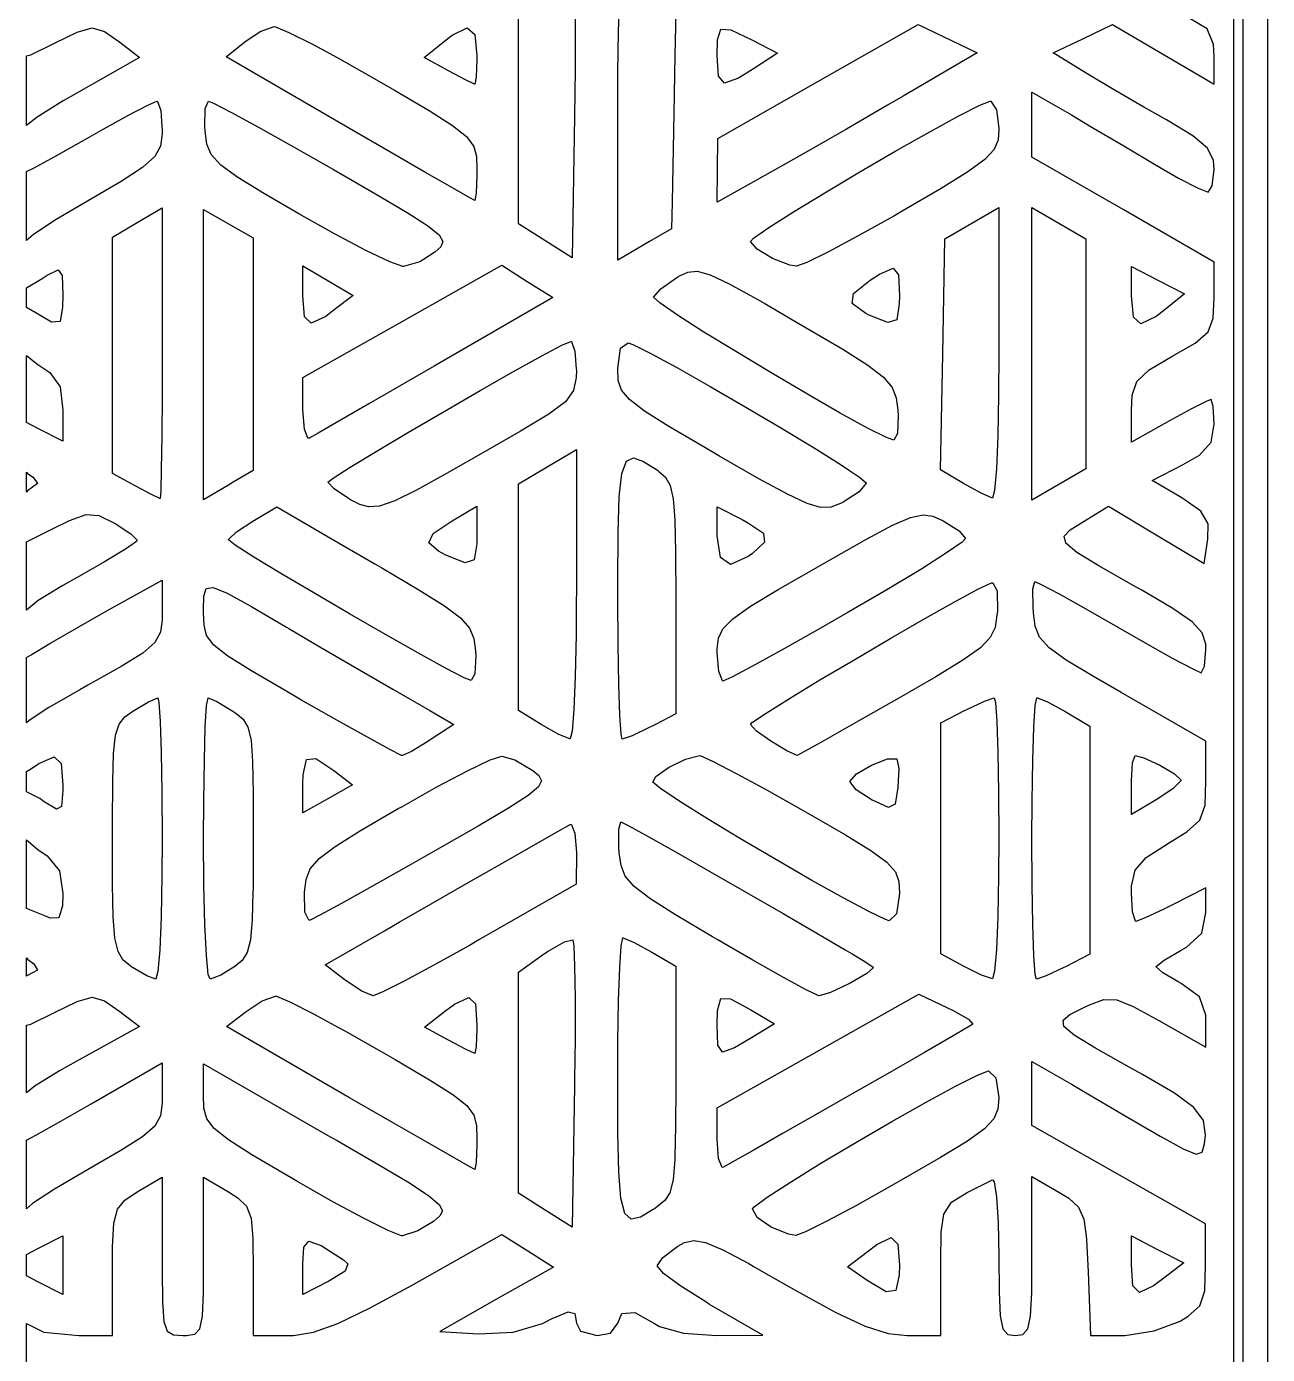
# Model space of a CAD drawing. Header units: millimetres. Extents: x 48 to 497, y 27 to 150.
# Drawn here: x 470 to 482.81, y 110.72 to 124.43 of the extents above; entities that cross this region are included whole.
import ezdxf

# ---------------------------------------------------------------- set-up
doc = ezdxf.new("R2010")
doc.units = ezdxf.units.MM
doc.layers.add('BLACK', color=20, linetype='Continuous')

msp = doc.modelspace()

# ---------------------------------------------------------------- linework, layer by layer
msp.add_line((482.812, 135.48), (482.812, 41.63))
at = {"layer": 'BLACK', "linetype": 'Continuous'}
for p, q in [((482.462, 126.552), (482.462, 90.967)), ((482.462, 126.552), (482.462, 90.967)), ((482.562, 90.967), (482.562, 126.552)), ((482.562, 90.967), (482.562, 126.552)), ((475.079, 123.563), (475.079, 124.73)), ((475.662, 124.734), (475.665, 124.406)), ((476.113, 124.383), (476.125, 124.724)), ((476.707, 124.734), (476.695, 124.132)), ((482.188, 124.408), (482.003, 124.517)), ((470.289, 124.26), (470.522, 124.374)), ((470.522, 124.374), (470.679, 124.417)), ((470.679, 124.417), (470.805, 124.382)), ((470.805, 124.382), (470.963, 124.27)), ((472.253, 124.275), (472.413, 124.381)), ((472.413, 124.381), (472.558, 124.431)), ((472.558, 124.431), (472.57, 124.429)), ((472.57, 124.429), (472.71, 124.371)), ((472.71, 124.371), (472.958, 124.246)), ((474.301, 124.271), (474.394, 124.342)), ((474.394, 124.342), (474.551, 124.419)), ((474.551, 124.419), (474.629, 124.351)), ((474.629, 124.351), (474.65, 124.132)), ((475.665, 124.406), (475.663, 123.987)), ((476.106, 123.953), (476.113, 124.383)), ((477.134, 124.294), (477.167, 124.405)), ((477.167, 124.405), (477.272, 124.399)), ((477.272, 124.399), (477.488, 124.295)), ((478.17, 123.865), (479.204, 124.453)), ((479.204, 124.453), (479.814, 124.162)), ((480.906, 124.306), (481.213, 124.452)), ((481.213, 124.452), (482.262, 123.838)), ((482.256, 124.246), (482.188, 124.408)), ((470.046, 124.141), (470.289, 124.26)), ((470.963, 124.27), (471.16, 124.119)), ((472.061, 124.119), (472.253, 124.275)), ((472.958, 124.246), (473.206, 124.112)), ((474.104, 124.112), (474.301, 124.271)), ((477.131, 124.132), (477.134, 124.294)), ((477.488, 124.295), (477.752, 124.158)), ((480.599, 124.159), (480.906, 124.306)), ((482.262, 124.124), (482.256, 124.246)), ((470.001, 124.128), (470.046, 124.141)), ((470.001, 123.411), (470.001, 124.128)), ((471.167, 124.114), (470.514, 123.742)), ((471.16, 124.119), (471.167, 124.114)), ((473.334, 123.379), (472.061, 124.119)), ((473.206, 124.112), (473.285, 124.068)), ((473.285, 124.068), (473.66, 123.855)), ((474.356, 123.975), (474.104, 124.112)), ((474.65, 124.092), (474.643, 123.909)), ((474.65, 124.132), (474.65, 124.092)), ((476.695, 124.132), (476.684, 123.539)), ((477.144, 123.921), (477.131, 124.132)), ((477.752, 124.158), (477.505, 123.996)), ((479.814, 124.162), (479.05, 123.713)), ((480.939, 123.95), (480.599, 124.159)), ((482.262, 123.838), (482.262, 124.124)), ((474.532, 123.882), (474.356, 123.975)), ((475.663, 123.987), (475.657, 123.506)), ((476.104, 123.525), (476.106, 123.953)), ((477.505, 123.996), (477.351, 123.9)), ((481.204, 123.792), (480.939, 123.95)), ((473.66, 123.855), (473.799, 123.774)), ((474.626, 123.837), (474.532, 123.882)), ((474.629, 123.836), (474.626, 123.837)), ((474.643, 123.909), (474.629, 123.836)), ((477.136, 123.276), (478.17, 123.865)), ((477.207, 123.848), (477.144, 123.921)), ((477.351, 123.9), (477.207, 123.848)), ((481.535, 123.601), (481.204, 123.792)), ((470.378, 123.664), (470.109, 123.498)), ((470.514, 123.742), (470.378, 123.664)), ((471.251, 123.621), (471.345, 123.661)), ((471.345, 123.661), (471.351, 123.659)), ((471.351, 123.659), (471.386, 123.564)), ((471.846, 123.586), (471.879, 123.661)), ((471.879, 123.661), (471.93, 123.641)), ((473.799, 123.774), (474.157, 123.564)), ((479.05, 123.713), (478.888, 123.619)), ((479.842, 123.62), (479.948, 123.661)), ((479.948, 123.661), (479.955, 123.66)), ((479.955, 123.66), (480.014, 123.572)), ((480.38, 123.083), (480.38, 123.754)), ((480.38, 123.754), (480.787, 123.519)), ((471.046, 123.514), (471.251, 123.621)), ((471.386, 123.564), (471.398, 123.401)), ((471.841, 123.401), (471.846, 123.586)), ((471.93, 123.641), (472.111, 123.548)), ((472.111, 123.548), (472.394, 123.393)), ((474.157, 123.564), (474.397, 123.411)), ((475.078, 122.395), (475.079, 123.563)), ((476.104, 122.021), (476.104, 123.525)), ((476.684, 123.539), (476.666, 122.62)), ((478.888, 123.619), (478.465, 123.374)), ((479.625, 123.509), (479.842, 123.62)), ((480.014, 123.572), (480.038, 123.382)), ((480.787, 123.519), (480.976, 123.408)), ((481.77, 123.468), (481.535, 123.601)), ((470.109, 123.498), (470.001, 123.411)), ((470.766, 123.359), (471.046, 123.514)), ((471.398, 123.401), (471.401, 123.368)), ((471.844, 123.351), (471.841, 123.401)), ((472.394, 123.393), (472.756, 123.191)), ((473.751, 123.137), (473.334, 123.379)), ((474.397, 123.411), (474.543, 123.295)), ((475.657, 123.506), (475.634, 122.043)), ((479.326, 123.346), (479.625, 123.509)), ((480.038, 123.382), (480.038, 123.377)), ((480.976, 123.408), (481.328, 123.201)), ((482.043, 123.305), (481.77, 123.468)), ((470.322, 123.106), (470.622, 123.276)), ((470.622, 123.276), (470.766, 123.359)), ((471.4, 123.324), (471.384, 123.198)), ((471.401, 123.368), (471.4, 123.324)), ((471.863, 123.219), (471.844, 123.351)), ((474.543, 123.295), (474.618, 123.195)), ((477.133, 122.948), (477.136, 123.276)), ((478.465, 123.374), (478.048, 123.135)), ((478.976, 123.148), (479.326, 123.346)), ((480.03, 123.261), (479.99, 123.161)), ((480.038, 123.377), (480.03, 123.261)), ((482.193, 123.176), (482.043, 123.305)), ((470.08, 122.974), (470.322, 123.106)), ((471.384, 123.198), (471.326, 123.091)), ((471.908, 123.11), (471.863, 123.219)), ((472.006, 123.002), (471.908, 123.11)), ((472.756, 123.191), (473.169, 122.956)), ((474.114, 122.928), (473.751, 123.137)), ((474.618, 123.195), (474.646, 123.09)), ((478.048, 123.135), (477.708, 122.943)), ((478.605, 122.932), (478.976, 123.148)), ((479.99, 123.161), (479.894, 123.058)), ((481.328, 123.201), (481.663, 123.002)), ((482.254, 123.048), (482.193, 123.176)), ((470.001, 122.935), (470.08, 122.974)), ((471.199, 122.978), (470.976, 122.833)), ((471.326, 123.091), (471.199, 122.978)), ((472.181, 122.874), (472.006, 123.002)), ((474.646, 123.09), (474.65, 122.957)), ((479.894, 123.058), (479.72, 122.931)), ((481.321, 122.542), (480.38, 123.083)), ((481.663, 123.002), (481.895, 122.868)), ((482.262, 122.957), (482.254, 123.048)), ((470.001, 122.224), (470.001, 122.935)), ((470.976, 122.833), (470.631, 122.63)), ((472.458, 122.704), (472.181, 122.874)), ((473.169, 122.956), (473.604, 122.705)), ((474.397, 122.766), (474.114, 122.928)), ((474.65, 122.898), (474.643, 122.711)), ((474.65, 122.957), (474.65, 122.898)), ((477.131, 122.62), (477.133, 122.948)), ((477.708, 122.943), (477.131, 122.62)), ((478.243, 122.716), (478.605, 122.932)), ((479.72, 122.931), (479.444, 122.761)), ((481.895, 122.868), (482.096, 122.762)), ((482.242, 122.786), (482.262, 122.957)), ((472.812, 122.498), (472.458, 122.704)), ((473.604, 122.705), (473.93, 122.513)), ((474.576, 122.664), (474.397, 122.766)), ((474.643, 122.711), (474.629, 122.637)), ((477.919, 122.519), (478.243, 122.716)), ((479.444, 122.761), (479.042, 122.527)), ((482.096, 122.762), (482.198, 122.721)), ((482.198, 122.721), (482.242, 122.786)), ((470.631, 122.63), (470.308, 122.44)), ((471.144, 122.408), (471.401, 122.559)), ((471.401, 122.559), (471.401, 121.058)), ((474.629, 122.637), (474.576, 122.664)), ((476.666, 122.62), (476.66, 122.345)), ((479.76, 122.403), (480.038, 122.565)), ((480.038, 122.565), (480.038, 121.061)), ((480.38, 119.541), (480.38, 122.565)), ((480.38, 122.565), (480.658, 122.403)), ((470.308, 122.44), (470.073, 122.286)), ((471.828, 119.547), (471.828, 122.542)), ((471.828, 122.542), (472.084, 122.396)), ((473.18, 122.291), (472.812, 122.498)), ((473.93, 122.513), (474.113, 122.395)), ((477.664, 122.357), (477.919, 122.519)), ((478.953, 122.475), (478.587, 122.271)), ((479.042, 122.527), (478.953, 122.475)), ((482.262, 122.001), (481.321, 122.542)), ((470.073, 122.286), (470.001, 122.224)), ((470.887, 122.256), (471.144, 122.408)), ((472.084, 122.396), (472.34, 122.25)), ((473.504, 122.12), (473.18, 122.291)), ((474.113, 122.395), (474.142, 122.376)), ((474.142, 122.376), (474.259, 122.281)), ((475.634, 122.043), (475.078, 122.395)), ((476.66, 122.345), (476.432, 122.212)), ((477.507, 122.247), (477.664, 122.357)), ((479.482, 122.241), (479.76, 122.403)), ((480.658, 122.403), (480.936, 122.241)), ((470.887, 119.818), (470.887, 122.256)), ((472.34, 122.25), (472.34, 121.961)), ((474.278, 122.158), (474.215, 122.101)), ((474.259, 122.281), (474.298, 122.214)), ((474.298, 122.214), (474.278, 122.158)), ((476.432, 122.212), (476.104, 122.021)), ((477.473, 122.212), (477.507, 122.247)), ((477.542, 122.132), (477.473, 122.212)), ((478.587, 122.271), (478.279, 122.105)), ((479.459, 121.048), (479.482, 122.241)), ((480.936, 122.241), (480.936, 119.865)), ((473.751, 122.002), (473.504, 122.12)), ((474.089, 122.021), (474.061, 122.003)), ((474.215, 122.101), (474.089, 122.021)), ((477.702, 122.038), (477.542, 122.132)), ((477.88, 121.969), (477.702, 122.038)), ((478.279, 122.105), (478.056, 121.995)), ((470.215, 121.866), (470.327, 121.921)), ((470.327, 121.921), (470.368, 121.862)), ((472.34, 121.961), (472.341, 121.05)), ((472.854, 121.656), (472.854, 121.961)), ((472.854, 121.961), (473.371, 121.655)), ((473.887, 121.953), (473.751, 122.002)), ((473.88, 121.388), (474.906, 121.968)), ((473.893, 121.953), (473.887, 121.953)), ((474.061, 122.003), (473.893, 121.953)), ((474.906, 121.968), (475.17, 121.801)), ((476.735, 121.854), (476.826, 121.897)), ((476.826, 121.897), (476.925, 121.905)), ((476.925, 121.905), (477.059, 121.868)), ((477.951, 121.957), (477.88, 121.969)), ((478.056, 121.995), (477.951, 121.957)), ((478.71, 121.813), (478.806, 121.875)), ((478.806, 121.875), (478.946, 121.936)), ((478.946, 121.936), (479.002, 121.869)), ((481.407, 121.654), (481.407, 121.955)), ((481.407, 121.955), (481.68, 121.814)), ((482.262, 121.634), (482.262, 122.001)), ((470.001, 121.736), (470.163, 121.832)), ((470.001, 121.532), (470.001, 121.736)), ((470.163, 121.832), (470.215, 121.866)), ((470.368, 121.862), (470.374, 121.661)), ((475.17, 121.801), (475.429, 121.637)), ((476.55, 121.724), (476.713, 121.841)), ((476.713, 121.841), (476.735, 121.854)), ((477.059, 121.868), (477.256, 121.775)), ((477.256, 121.775), (477.544, 121.616)), ((478.538, 121.675), (478.71, 121.813)), ((479.002, 121.869), (479.012, 121.652)), ((481.68, 121.814), (481.954, 121.672)), ((470.374, 121.661), (470.373, 121.536)), ((472.871, 121.435), (472.854, 121.656)), ((473.371, 121.655), (473.177, 121.506)), ((475.434, 121.634), (474.208, 120.926)), ((475.429, 121.637), (475.434, 121.634)), ((476.473, 121.637), (476.55, 121.724)), ((476.537, 121.578), (476.473, 121.637)), ((477.544, 121.616), (477.621, 121.571)), ((478.523, 121.571), (478.538, 121.675)), ((479.012, 121.652), (479.011, 121.569)), ((481.428, 121.433), (481.407, 121.654)), ((481.954, 121.672), (481.756, 121.512)), ((482.252, 121.42), (482.262, 121.634)), ((470.06, 121.498), (470.001, 121.532)), ((470.072, 121.49), (470.06, 121.498)), ((470.259, 121.38), (470.072, 121.49)), ((470.373, 121.536), (470.347, 121.388)), ((473.177, 121.506), (473.089, 121.44)), ((476.721, 121.452), (476.537, 121.578)), ((477.621, 121.571), (477.951, 121.38)), ((478.664, 121.47), (478.523, 121.571)), ((478.691, 121.457), (478.664, 121.47)), ((479.011, 121.569), (478.985, 121.404)), ((481.756, 121.512), (481.662, 121.44)), ((470.347, 121.388), (470.259, 121.38)), ((472.854, 120.807), (473.88, 121.388)), ((472.94, 121.368), (472.871, 121.435)), ((473.089, 121.44), (472.94, 121.368)), ((476.994, 121.277), (476.721, 121.452)), ((477.951, 121.38), (478.049, 121.323)), ((478.049, 121.323), (478.427, 121.1)), ((478.892, 121.375), (478.691, 121.457)), ((478.985, 121.404), (478.892, 121.375)), ((481.506, 121.364), (481.428, 121.433)), ((481.662, 121.44), (481.506, 121.364)), ((482.199, 121.281), (482.252, 121.42)), ((477.329, 121.072), (476.994, 121.277)), ((482.064, 121.164), (482.199, 121.281)), ((471.401, 121.058), (471.4, 120.633)), ((472.341, 121.05), (472.341, 120.476)), ((475.321, 121.031), (475.528, 121.141)), ((475.528, 121.141), (475.621, 121.181)), ((475.621, 121.181), (475.628, 121.179)), ((475.628, 121.179), (475.662, 121.082)), ((475.662, 121.082), (475.676, 120.899)), ((476.104, 120.901), (476.132, 121.112)), ((476.132, 121.112), (476.211, 121.166)), ((476.211, 121.166), (476.26, 121.148)), ((476.26, 121.148), (476.446, 121.056)), ((476.446, 121.056), (476.722, 120.907)), ((477.694, 120.852), (477.329, 121.072)), ((478.427, 121.1), (478.685, 120.937)), ((479.436, 119.856), (479.459, 121.048)), ((480.038, 121.061), (480.036, 120.633)), ((481.835, 121.031), (482.064, 121.164)), ((470.001, 120.344), (470.001, 121.035)), ((470.001, 121.035), (470.117, 120.942)), ((470.117, 120.942), (470.241, 120.86)), ((474.208, 120.926), (473.915, 120.756)), ((475.029, 120.869), (475.321, 121.031)), ((478.685, 120.937), (478.847, 120.813)), ((481.592, 120.887), (481.835, 121.031)), ((470.241, 120.86), (470.347, 120.711)), ((472.854, 120.476), (472.854, 120.807)), ((474.683, 120.673), (475.029, 120.869)), ((475.675, 120.809), (475.648, 120.674)), ((475.677, 120.886), (475.675, 120.809)), ((475.676, 120.899), (475.677, 120.886)), ((476.104, 120.899), (476.104, 120.901)), ((476.11, 120.779), (476.104, 120.899)), ((476.143, 120.679), (476.11, 120.779)), ((476.722, 120.907), (477.059, 120.717)), ((478.062, 120.637), (477.694, 120.852)), ((478.847, 120.813), (478.937, 120.707)), ((481.464, 120.769), (481.592, 120.887)), ((470.347, 120.711), (470.374, 120.473)), ((473.915, 120.756), (473.535, 120.536)), ((474.311, 120.458), (474.683, 120.673)), ((475.648, 120.674), (475.564, 120.558)), ((476.226, 120.58), (476.143, 120.679)), ((477.059, 120.717), (477.426, 120.504)), ((478.937, 120.707), (478.979, 120.6)), ((481.415, 120.626), (481.464, 120.769)), ((471.4, 120.633), (471.397, 120.203)), ((473.535, 120.536), (473.225, 120.357)), ((475.564, 120.558), (475.391, 120.43)), ((476.381, 120.461), (476.226, 120.58)), ((477.426, 120.504), (477.794, 120.287)), ((478.401, 120.442), (478.062, 120.637)), ((478.979, 120.6), (478.996, 120.471)), ((480.036, 120.633), (480.027, 120.204)), ((481.408, 120.468), (481.415, 120.626)), ((482.187, 120.565), (482.029, 120.485)), ((482.23, 120.583), (482.187, 120.565)), ((482.252, 120.508), (482.23, 120.583)), ((482.262, 120.329), (482.252, 120.508)), ((470.374, 120.473), (470.374, 120.151)), ((472.341, 120.476), (472.341, 119.85)), ((472.869, 120.276), (472.854, 120.476)), ((473.943, 120.244), (474.311, 120.458)), ((475.391, 120.43), (475.099, 120.255)), ((476.633, 120.303), (476.381, 120.461)), ((478.684, 120.287), (478.401, 120.442)), ((478.999, 120.415), (478.991, 120.232)), ((478.996, 120.471), (478.999, 120.415)), ((481.407, 120.14), (481.408, 120.468)), ((482.029, 120.485), (481.802, 120.361)), ((470.118, 120.283), (470.001, 120.344)), ((470.374, 120.151), (470.118, 120.283)), ((472.905, 120.181), (472.869, 120.276)), ((473.011, 120.234), (472.919, 120.181)), ((473.225, 120.357), (473.011, 120.234)), ((473.61, 120.046), (473.943, 120.244)), ((475.099, 120.255), (474.758, 120.057)), ((477.002, 120.086), (476.633, 120.303)), ((477.794, 120.287), (478.132, 120.082)), ((478.88, 120.188), (478.684, 120.287)), ((478.991, 120.232), (478.953, 120.161)), ((481.802, 120.361), (481.407, 120.14)), ((482.231, 120.142), (482.262, 120.328)), ((482.262, 120.328), (482.262, 120.329)), ((471.397, 120.203), (471.392, 119.863)), ((472.919, 120.181), (472.905, 120.181)), ((478.953, 120.161), (478.88, 120.188)), ((480.027, 120.204), (480.013, 119.865)), ((482.109, 120.007), (482.231, 120.142)), ((473.341, 119.882), (473.61, 120.046)), ((474.758, 120.057), (474.336, 119.816)), ((475.377, 119.887), (475.677, 120.064)), ((475.677, 120.064), (475.677, 118.57)), ((476.193, 119.945), (476.266, 119.981)), ((476.266, 119.981), (476.371, 119.943)), ((477.148, 120.001), (477.002, 120.086)), ((477.562, 119.764), (477.148, 120.001)), ((478.132, 120.082), (478.411, 119.907)), ((481.942, 119.909), (482.109, 120.007)), ((470.001, 119.626), (470.001, 119.83)), ((470.001, 119.83), (470.01, 119.818)), ((470.01, 119.818), (470.011, 119.817)), ((470.011, 119.817), (470.069, 119.781)), ((471.123, 119.691), (470.887, 119.818)), ((471.392, 119.863), (471.386, 119.639)), ((472.341, 119.85), (472.134, 119.727)), ((473.166, 119.77), (473.341, 119.882)), ((474.336, 119.816), (474.025, 119.645)), ((475.078, 119.71), (475.377, 119.887)), ((476.119, 119.577), (476.146, 119.816)), ((476.146, 119.816), (476.193, 119.945)), ((476.371, 119.943), (476.513, 119.851)), ((476.513, 119.851), (476.524, 119.843)), ((476.524, 119.843), (476.596, 119.78)), ((478.411, 119.907), (478.488, 119.856)), ((478.488, 119.856), (478.6, 119.781)), ((479.673, 119.714), (479.436, 119.856)), ((480.013, 119.865), (479.995, 119.642)), ((480.936, 119.865), (480.658, 119.703)), ((481.623, 119.745), (481.942, 119.909)), ((470.115, 119.716), (470.011, 119.638)), ((470.069, 119.781), (470.115, 119.716)), ((471.292, 119.601), (471.123, 119.691)), ((472.085, 119.698), (471.828, 119.547)), ((472.134, 119.727), (472.085, 119.698)), ((473.112, 119.727), (473.166, 119.77)), ((473.177, 119.659), (473.112, 119.727)), ((475.078, 117.372), (475.078, 119.71)), ((476.596, 119.78), (476.646, 119.694)), ((476.646, 119.694), (476.677, 119.556)), ((477.856, 119.603), (477.562, 119.764)), ((478.67, 119.718), (478.597, 119.63)), ((478.6, 119.781), (478.67, 119.72)), ((478.67, 119.72), (478.67, 119.718)), ((479.856, 119.613), (479.673, 119.714)), ((480.658, 119.703), (480.38, 119.541)), ((481.927, 119.566), (481.623, 119.745)), ((470.011, 119.638), (470.001, 119.626)), ((471.378, 119.56), (471.292, 119.601)), ((471.379, 119.56), (471.378, 119.56)), ((471.386, 119.639), (471.379, 119.56)), ((473.335, 119.552), (473.177, 119.659)), ((473.346, 119.546), (473.335, 119.552)), ((473.44, 119.496), (473.346, 119.546)), ((474.025, 119.645), (473.802, 119.537)), ((476.107, 119.209), (476.119, 119.577)), ((476.677, 119.556), (476.683, 119.475)), ((478.059, 119.507), (477.856, 119.603)), ((478.597, 119.63), (478.431, 119.522)), ((479.972, 119.564), (479.856, 119.613)), ((479.974, 119.564), (479.972, 119.564)), ((479.995, 119.642), (479.974, 119.564)), ((482.124, 119.429), (481.927, 119.566)), ((472.335, 119.325), (472.586, 119.473)), ((472.586, 119.473), (473.222, 119.103)), ((473.532, 119.472), (473.44, 119.496)), ((473.646, 119.482), (473.532, 119.472)), ((473.802, 119.537), (473.646, 119.482)), ((474.394, 119.329), (474.65, 119.48)), ((474.65, 119.48), (474.65, 119.176)), ((476.683, 119.475), (476.694, 119.335)), ((477.131, 119.174), (477.131, 119.475)), ((477.131, 119.475), (477.387, 119.342)), ((478.199, 119.466), (478.059, 119.507)), ((478.305, 119.47), (478.199, 119.466)), ((478.403, 119.508), (478.305, 119.47)), ((478.431, 119.522), (478.403, 119.508)), ((480.901, 119.316), (481.169, 119.48)), ((481.169, 119.48), (481.664, 119.185)), ((482.2, 119.297), (482.124, 119.429)), ((470.261, 119.243), (470.443, 119.332)), ((470.443, 119.332), (470.617, 119.394)), ((470.617, 119.394), (470.748, 119.384)), ((470.748, 119.384), (470.902, 119.309)), ((470.902, 119.309), (470.916, 119.3)), ((470.916, 119.3), (471.076, 119.196)), ((472.167, 119.214), (472.335, 119.325)), ((474.199, 119.197), (474.394, 119.329)), ((476.694, 119.335), (476.701, 119.002)), ((477.387, 119.342), (477.455, 119.306)), ((477.455, 119.306), (477.609, 119.2)), ((478.672, 119.14), (478.942, 119.283)), ((478.942, 119.283), (479.127, 119.364)), ((479.127, 119.364), (479.256, 119.392)), ((479.256, 119.392), (479.357, 119.378)), ((479.357, 119.378), (479.458, 119.333)), ((479.458, 119.333), (479.464, 119.33)), ((479.464, 119.33), (479.628, 119.225)), ((480.775, 119.237), (480.901, 119.316)), ((482.196, 119.138), (482.2, 119.297)), ((470.001, 119.111), (470.261, 119.243)), ((471.076, 119.196), (471.139, 119.132)), ((471.139, 119.132), (471.142, 119.129)), ((472.086, 119.132), (472.087, 119.137)), ((472.156, 119.077), (472.086, 119.132)), ((472.087, 119.137), (472.167, 119.214)), ((474.154, 119.103), (474.199, 119.197)), ((474.65, 119.176), (474.649, 119.092)), ((476.104, 118.693), (476.107, 119.209)), ((477.164, 118.949), (477.131, 119.174)), ((477.609, 119.2), (477.618, 119.108)), ((478.29, 118.924), (478.672, 119.14)), ((479.628, 119.225), (479.696, 119.145)), ((479.696, 119.145), (479.66, 119.109)), ((480.713, 119.171), (480.775, 119.237)), ((480.73, 119.099), (480.713, 119.171)), ((481.664, 119.185), (482.159, 118.889)), ((482.159, 118.889), (482.196, 119.138)), ((470.001, 118.405), (470.001, 119.111)), ((471.022, 119.037), (470.806, 118.905)), ((471.134, 119.117), (471.022, 119.037)), ((471.142, 119.129), (471.134, 119.117)), ((472.346, 118.955), (472.156, 119.077)), ((473.222, 119.103), (473.597, 118.885)), ((474.254, 119.015), (474.154, 119.103)), ((474.33, 118.976), (474.254, 119.015)), ((474.649, 119.092), (474.623, 118.925)), ((476.701, 119.002), (476.703, 118.527)), ((477.618, 119.108), (477.494, 118.991)), ((479.499, 118.997), (479.232, 118.827)), ((479.66, 119.109), (479.499, 118.997)), ((480.844, 119.002), (480.73, 119.099)), ((481.071, 118.863), (480.844, 119.002)), ((470.806, 118.905), (470.522, 118.743)), ((472.625, 118.786), (472.346, 118.955)), ((473.597, 118.885), (473.667, 118.844)), ((474.53, 118.895), (474.33, 118.976)), ((474.623, 118.925), (474.53, 118.895)), ((477.268, 118.879), (477.164, 118.949)), ((477.451, 118.96), (477.268, 118.879)), ((477.494, 118.991), (477.451, 118.96)), ((477.762, 118.62), (478.175, 118.858)), ((478.175, 118.858), (478.29, 118.924)), ((481.426, 118.661), (481.071, 118.863)), ((470.522, 118.743), (470.375, 118.66)), ((472.965, 118.584), (472.625, 118.786)), ((473.667, 118.844), (474.052, 118.618)), ((479.232, 118.827), (478.881, 118.616)), ((470.375, 118.66), (470.121, 118.506)), ((470.823, 118.395), (471.401, 118.716)), ((471.401, 118.716), (471.401, 118.387)), ((471.83, 118.551), (471.855, 118.63)), ((471.855, 118.63), (471.928, 118.642)), ((471.928, 118.642), (472.073, 118.582)), ((472.073, 118.582), (472.316, 118.447)), ((473.334, 118.369), (472.965, 118.584)), ((474.052, 118.618), (474.315, 118.452)), ((476.104, 118.53), (476.104, 118.693)), ((477.476, 118.447), (477.762, 118.62)), ((478.881, 118.616), (478.473, 118.378)), ((479.593, 118.498), (479.83, 118.626)), ((479.83, 118.626), (479.962, 118.689)), ((479.962, 118.689), (479.976, 118.69)), ((479.976, 118.69), (480.021, 118.606)), ((480.021, 118.606), (480.023, 118.393)), ((480.391, 118.626), (480.411, 118.701)), ((480.392, 118.439), (480.391, 118.626)), ((480.411, 118.701), (480.475, 118.673)), ((480.475, 118.673), (480.66, 118.574)), ((481.514, 118.612), (481.426, 118.661)), ((481.836, 118.424), (481.514, 118.612)), ((470.121, 118.506), (470.001, 118.405)), ((471.828, 118.41), (471.83, 118.551)), ((472.316, 118.447), (472.683, 118.231)), ((474.315, 118.452), (474.481, 118.327)), ((475.676, 118.53), (475.674, 118.152)), ((475.677, 118.57), (475.676, 118.53)), ((476.107, 118.053), (476.104, 118.53)), ((476.703, 118.527), (476.703, 117.337)), ((477.292, 118.318), (477.476, 118.447)), ((479.281, 118.323), (479.593, 118.498)), ((480.66, 118.574), (480.935, 118.42)), ((470.515, 118.221), (470.823, 118.395)), ((471.4, 118.308), (471.384, 118.178)), ((471.401, 118.387), (471.4, 118.308)), ((471.828, 118.383), (471.828, 118.41)), ((471.833, 118.251), (471.828, 118.383)), ((473.705, 118.156), (473.334, 118.369)), ((474.481, 118.327), (474.574, 118.221)), ((477.189, 118.215), (477.292, 118.318)), ((478.473, 118.378), (478.181, 118.21)), ((478.924, 118.118), (479.281, 118.323)), ((480.019, 118.354), (479.999, 118.229)), ((480.023, 118.393), (480.019, 118.354)), ((480.397, 118.38), (480.392, 118.439)), ((480.415, 118.24), (480.397, 118.38)), ((480.935, 118.42), (481.267, 118.231)), ((482.034, 118.287), (481.836, 118.424)), ((470.242, 118.063), (470.515, 118.221)), ((471.384, 118.178), (471.326, 118.073)), ((471.86, 118.146), (471.833, 118.251)), ((472.683, 118.231), (472.707, 118.218)), ((472.707, 118.218), (473.029, 118.029)), ((474.574, 118.221), (474.617, 118.115)), ((477.143, 118.118), (477.189, 118.215)), ((478.181, 118.21), (477.802, 117.997)), ((479.999, 118.229), (479.95, 118.124)), ((480.46, 118.127), (480.415, 118.24)), ((481.267, 118.231), (481.548, 118.07)), ((482.137, 118.173), (482.034, 118.287)), ((482.174, 118.056), (482.137, 118.173)), ((470.058, 117.953), (470.242, 118.063)), ((471.326, 118.073), (471.2, 117.964)), ((471.934, 118.047), (471.86, 118.146)), ((472.078, 117.933), (471.934, 118.047)), ((474.046, 117.964), (473.705, 118.156)), ((474.617, 118.115), (474.634, 117.986)), ((475.674, 118.152), (475.665, 117.722)), ((476.114, 117.641), (476.107, 118.053)), ((477.131, 118.007), (477.143, 118.118)), ((478.551, 117.899), (478.924, 118.118)), ((479.95, 118.124), (479.848, 118.018)), ((480.558, 118.019), (480.46, 118.127)), ((481.548, 118.07), (481.836, 117.909)), ((482.176, 118), (482.174, 118.056)), ((470.001, 117.919), (470.047, 117.946)), ((470.001, 117.242), (470.001, 117.919)), ((470.047, 117.946), (470.058, 117.953)), ((471.2, 117.964), (470.977, 117.825)), ((472.315, 117.783), (472.078, 117.933)), ((473.029, 118.029), (473.413, 117.805)), ((474.327, 117.808), (474.046, 117.964)), ((474.638, 117.934), (474.63, 117.751)), ((474.634, 117.986), (474.638, 117.934)), ((477.131, 117.967), (477.131, 118.007)), ((477.146, 117.772), (477.131, 117.967)), ((477.802, 117.997), (477.494, 117.827)), ((478.192, 117.686), (478.551, 117.899)), ((479.848, 118.018), (479.668, 117.89)), ((480.734, 117.891), (480.558, 118.019)), ((481.836, 117.909), (482.04, 117.8)), ((482.162, 117.827), (482.176, 118)), ((470.977, 117.825), (470.632, 117.631)), ((472.669, 117.576), (472.315, 117.783)), ((473.413, 117.805), (473.783, 117.591)), ((474.52, 117.708), (474.327, 117.808)), ((477.184, 117.676), (477.146, 117.772)), ((477.494, 117.827), (477.281, 117.715)), ((479.668, 117.89), (479.388, 117.719)), ((481.015, 117.721), (480.734, 117.891)), ((482.04, 117.8), (482.129, 117.76)), ((482.129, 117.76), (482.162, 117.827)), ((470.632, 117.631), (470.549, 117.585)), ((474.591, 117.679), (474.52, 117.708)), ((474.63, 117.751), (474.591, 117.679)), ((475.665, 117.722), (475.651, 117.382)), ((476.125, 117.323), (476.114, 117.641)), ((477.19, 117.674), (477.184, 117.676)), ((477.281, 117.715), (477.19, 117.674)), ((477.876, 117.495), (478.192, 117.686)), ((479.388, 117.719), (478.982, 117.485)), ((481.3, 117.556), (481.015, 117.721)), ((470.549, 117.585), (470.23, 117.402)), ((471.258, 117.461), (471.355, 117.503)), ((471.355, 117.503), (471.367, 117.452)), ((471.859, 117.422), (471.874, 117.503)), ((471.874, 117.503), (471.965, 117.464)), ((472.833, 117.482), (472.669, 117.576)), ((473.783, 117.591), (474.163, 117.372)), ((477.635, 117.344), (477.876, 117.495)), ((478.982, 117.485), (478.871, 117.422)), ((479.89, 117.468), (479.991, 117.503)), ((479.991, 117.503), (480.004, 117.452)), ((480.415, 117.422), (480.431, 117.503)), ((480.431, 117.503), (480.436, 117.503)), ((480.436, 117.503), (480.548, 117.456)), ((482.176, 117.053), (481.3, 117.556)), ((470.23, 117.402), (470.029, 117.269)), ((471.014, 117.304), (471.098, 117.365)), ((471.098, 117.365), (471.258, 117.461)), ((471.367, 117.452), (471.38, 117.256)), ((471.846, 117.198), (471.859, 117.422)), ((471.965, 117.464), (472.13, 117.365)), ((472.13, 117.365), (472.161, 117.345)), ((473.204, 117.271), (472.833, 117.482)), ((474.163, 117.372), (474.413, 117.228)), ((475.313, 117.226), (475.078, 117.372)), ((475.651, 117.382), (475.633, 117.158)), ((478.871, 117.422), (478.515, 117.219)), ((479.44, 117.242), (479.692, 117.373)), ((479.692, 117.373), (479.708, 117.381)), ((479.708, 117.381), (479.89, 117.468)), ((480.004, 117.452), (480.017, 117.256)), ((480.4, 117.198), (480.415, 117.422)), ((480.548, 117.456), (480.731, 117.357)), ((480.731, 117.357), (480.979, 117.21)), ((470.029, 117.269), (470.001, 117.242)), ((470.919, 117.115), (470.956, 117.231)), ((470.956, 117.231), (471.014, 117.304)), ((471.38, 117.256), (471.391, 116.938)), ((472.161, 117.345), (472.236, 117.283)), ((472.236, 117.283), (472.286, 117.199)), ((473.52, 117.094), (473.204, 117.271)), ((474.413, 117.228), (474.168, 117.067)), ((475.495, 117.124), (475.313, 117.226)), ((476.139, 117.127), (476.125, 117.323)), ((476.493, 117.228), (476.451, 117.206)), ((476.703, 117.337), (476.493, 117.228)), ((477.475, 117.228), (477.496, 117.249)), ((477.538, 117.159), (477.475, 117.228)), ((477.496, 117.249), (477.635, 117.344)), ((478.515, 117.219), (478.226, 117.056)), ((479.44, 114.858), (479.44, 117.242)), ((480.017, 117.256), (480.028, 116.938)), ((480.979, 117.21), (480.979, 114.856)), ((470.899, 116.926), (470.919, 117.115)), ((471.836, 116.859), (471.846, 117.198)), ((472.286, 117.199), (472.318, 117.063)), ((473.752, 116.968), (473.52, 117.094)), ((475.61, 117.078), (475.495, 117.124)), ((475.613, 117.078), (475.61, 117.078)), ((475.633, 117.158), (475.613, 117.078)), ((476.151, 117.076), (476.139, 117.127)), ((476.252, 117.111), (476.151, 117.076)), ((476.434, 117.198), (476.252, 117.111)), ((476.451, 117.206), (476.434, 117.198)), ((477.685, 117.053), (477.538, 117.159)), ((480.389, 116.859), (480.4, 117.198)), ((471.391, 116.938), (471.398, 116.527)), ((472.318, 117.063), (472.334, 116.845)), ((473.871, 116.908), (473.752, 116.968)), ((473.974, 116.948), (473.881, 116.905)), ((474.145, 117.052), (473.974, 116.948)), ((474.168, 117.067), (474.145, 117.052)), ((477.851, 116.954), (477.685, 117.053)), ((477.956, 116.908), (477.851, 116.954)), ((478.031, 116.947), (477.956, 116.908)), ((478.226, 117.056), (478.031, 116.947)), ((480.028, 116.938), (480.036, 116.527)), ((482.176, 116.641), (482.176, 117.053)), ((470.051, 116.771), (470.128, 116.823)), ((470.128, 116.823), (470.284, 116.892)), ((470.284, 116.892), (470.357, 116.823)), ((470.357, 116.823), (470.374, 116.6)), ((470.89, 116.636), (470.899, 116.926)), ((471.83, 116.431), (471.836, 116.859)), ((472.334, 116.845), (472.34, 116.515)), ((472.856, 116.707), (472.89, 116.866)), ((472.89, 116.866), (472.986, 116.877)), ((472.986, 116.877), (473.174, 116.753)), ((473.881, 116.905), (473.871, 116.908)), ((474.553, 116.748), (474.787, 116.86)), ((474.787, 116.86), (474.907, 116.901)), ((474.907, 116.901), (475.041, 116.863)), ((475.041, 116.863), (475.226, 116.753)), ((476.628, 116.784), (476.802, 116.868)), ((476.802, 116.868), (476.952, 116.905)), ((476.952, 116.905), (476.962, 116.902)), ((476.962, 116.902), (477.088, 116.845)), ((477.088, 116.845), (477.326, 116.722)), ((478.569, 116.718), (478.724, 116.807)), ((478.724, 116.807), (478.888, 116.871)), ((478.888, 116.871), (478.986, 116.873)), ((478.986, 116.873), (479.005, 116.771)), ((480.382, 116.431), (480.389, 116.859)), ((481.407, 116.644), (481.42, 116.829)), ((481.42, 116.829), (481.445, 116.905)), ((481.445, 116.905), (481.536, 116.881)), ((481.536, 116.881), (481.7, 116.806)), ((481.7, 116.806), (481.853, 116.717)), ((470.001, 116.741), (470.051, 116.771)), ((470.001, 116.531), (470.001, 116.741)), ((472.854, 116.609), (472.856, 116.707)), ((473.174, 116.753), (473.365, 116.605)), ((474.238, 116.582), (474.553, 116.748)), ((475.226, 116.753), (475.288, 116.7)), ((475.288, 116.7), (475.317, 116.646)), ((476.466, 116.632), (476.496, 116.69)), ((476.496, 116.69), (476.628, 116.784)), ((477.326, 116.722), (477.481, 116.637)), ((478.499, 116.638), (478.569, 116.718)), ((479.005, 116.771), (478.997, 116.578)), ((481.853, 116.717), (481.92, 116.653)), ((470.136, 116.463), (470.001, 116.531)), ((470.374, 116.546), (470.363, 116.381)), ((470.374, 116.6), (470.374, 116.546)), ((470.887, 116.214), (470.89, 116.636)), ((471.398, 116.527), (471.401, 116.049)), ((472.854, 116.314), (472.854, 116.609)), ((473.365, 116.605), (473.11, 116.46)), ((473.874, 116.378), (474.238, 116.582)), ((475.287, 116.582), (475.179, 116.492)), ((475.31, 116.632), (475.287, 116.582)), ((475.317, 116.646), (475.31, 116.632)), ((476.545, 116.565), (476.466, 116.632)), ((476.744, 116.432), (476.545, 116.565)), ((477.481, 116.637), (477.645, 116.548)), ((477.645, 116.548), (478.017, 116.339)), ((478.499, 116.637), (478.499, 116.638)), ((478.567, 116.553), (478.499, 116.637)), ((478.73, 116.446), (478.567, 116.553)), ((478.997, 116.577), (478.968, 116.403)), ((478.997, 116.578), (478.997, 116.577)), ((480.036, 116.527), (480.038, 116.049)), ((481.407, 116.6), (481.407, 116.644)), ((481.407, 116.296), (481.407, 116.6)), ((481.835, 116.563), (481.663, 116.448)), ((481.918, 116.646), (481.835, 116.563)), ((481.92, 116.653), (481.918, 116.646)), ((482.167, 116.393), (482.176, 116.641)), ((470.184, 116.429), (470.136, 116.463)), ((470.31, 116.352), (470.184, 116.429)), ((471.828, 116.049), (471.83, 116.431)), ((472.34, 116.515), (472.341, 116.314)), ((473.11, 116.46), (472.854, 116.314)), ((475.179, 116.492), (474.977, 116.361)), ((477.03, 116.253), (476.744, 116.432)), ((478.734, 116.444), (478.73, 116.446)), ((478.898, 116.369), (478.734, 116.444)), ((478.968, 116.403), (478.898, 116.369)), ((480.38, 116.049), (480.382, 116.431)), ((481.663, 116.448), (481.407, 116.296)), ((482.115, 116.24), (482.167, 116.393)), ((470.363, 116.381), (470.31, 116.352)), ((472.341, 116.314), (472.341, 116.044)), ((473.449, 116.131), (473.838, 116.358)), ((473.838, 116.358), (473.874, 116.378)), ((474.977, 116.361), (474.662, 116.176)), ((477.373, 116.046), (477.03, 116.253)), ((478.017, 116.339), (478.068, 116.31)), ((478.068, 116.31), (478.455, 116.087)), ((470.887, 116.044), (470.887, 116.214)), ((473.185, 115.967), (473.449, 116.131)), ((474.662, 116.176), (474.216, 115.921)), ((475.23, 115.977), (475.477, 116.118)), ((475.477, 116.118), (475.613, 116.195)), ((475.613, 116.195), (475.626, 116.195)), ((475.626, 116.195), (475.645, 116.145)), ((475.645, 116.145), (475.662, 116.103)), ((476.116, 116.145), (476.137, 116.22)), ((476.116, 115.959), (476.116, 116.145)), ((476.137, 116.22), (476.137, 116.22)), ((476.137, 116.22), (476.219, 116.18)), ((476.219, 116.18), (476.419, 116.07)), ((481.791, 116.002), (481.98, 116.118)), ((481.98, 116.118), (482.115, 116.24)), ((470.001, 115.327), (470.001, 116.034)), ((470.001, 116.034), (470.118, 115.935)), ((470.889, 115.572), (470.887, 116.044)), ((471.401, 116.049), (471.398, 115.668)), ((471.832, 115.572), (471.828, 116.049)), ((472.341, 115.989), (472.339, 115.532)), ((472.341, 116.044), (472.341, 115.989)), ((474.907, 115.793), (475.23, 115.977)), ((475.662, 116.103), (475.677, 115.905)), ((476.419, 116.07), (476.708, 115.907)), ((477.743, 115.828), (477.373, 116.046)), ((478.455, 116.087), (478.718, 115.926)), ((480.038, 116.049), (480.036, 115.667)), ((480.383, 115.572), (480.38, 116.049)), ((481.56, 115.852), (481.791, 116.002)), ((470.118, 115.935), (470.214, 115.872)), ((470.214, 115.872), (470.342, 115.716)), ((472.928, 115.736), (473.02, 115.842)), ((473.02, 115.842), (473.185, 115.967)), ((474.216, 115.921), (473.949, 115.77)), ((475.677, 115.905), (475.676, 115.579)), ((476.12, 115.903), (476.116, 115.959)), ((476.138, 115.77), (476.12, 115.903)), ((476.708, 115.907), (477.056, 115.709)), ((478.718, 115.926), (478.882, 115.805)), ((481.445, 115.721), (481.56, 115.852)), ((470.342, 115.716), (470.374, 115.48)), ((472.887, 115.625), (472.928, 115.736)), ((473.949, 115.77), (473.566, 115.554)), ((474.544, 115.585), (474.907, 115.793)), ((476.18, 115.661), (476.138, 115.77)), ((477.056, 115.709), (477.434, 115.493)), ((478.108, 115.617), (477.743, 115.828)), ((478.882, 115.805), (478.97, 115.705)), ((478.97, 115.705), (479.005, 115.604)), ((481.408, 115.557), (481.445, 115.721)), ((470.896, 115.24), (470.889, 115.572)), ((471.398, 115.668), (471.389, 115.24)), ((471.842, 115.161), (471.832, 115.572)), ((472.87, 115.495), (472.887, 115.625)), ((474.179, 115.375), (474.544, 115.585)), ((475.676, 115.579), (474.669, 115.002)), ((476.272, 115.555), (476.18, 115.661)), ((478.438, 115.432), (478.108, 115.617)), ((479.005, 115.604), (479.012, 115.484)), ((480.036, 115.667), (480.027, 115.241)), ((480.39, 115.161), (480.383, 115.572)), ((470.374, 115.48), (470.37, 115.355)), ((472.338, 115.495), (472.331, 115.214)), ((472.339, 115.532), (472.338, 115.495)), ((472.872, 115.289), (472.87, 115.495)), ((473.566, 115.554), (473.251, 115.378)), ((476.437, 115.429), (476.272, 115.555)), ((476.7, 115.262), (476.437, 115.429)), ((477.434, 115.493), (477.812, 115.274)), ((478.702, 115.291), (478.438, 115.432)), ((479.012, 115.48), (478.983, 115.273)), ((479.012, 115.484), (479.012, 115.48)), ((481.407, 115.485), (481.408, 115.557)), ((481.419, 115.291), (481.407, 115.485)), ((482.176, 115.54), (481.838, 115.367)), ((482.176, 115.284), (482.176, 115.54)), ((470.191, 115.25), (470.001, 115.327)), ((470.37, 115.355), (470.334, 115.23)), ((473.251, 115.378), (473.029, 115.257)), ((473.847, 115.184), (474.179, 115.375)), ((478.869, 115.212), (478.702, 115.291)), ((481.448, 115.196), (481.419, 115.291)), ((481.742, 115.319), (481.55, 115.23)), ((481.838, 115.367), (481.742, 115.319)), ((470.246, 115.228), (470.191, 115.25)), ((470.334, 115.23), (470.246, 115.228)), ((470.913, 115.021), (470.896, 115.24)), ((471.389, 115.24), (471.375, 114.901)), ((471.858, 114.843), (471.842, 115.161)), ((472.331, 115.214), (472.313, 115.004)), ((472.915, 115.205), (472.872, 115.289)), ((472.929, 115.207), (472.915, 115.205)), ((473.029, 115.257), (472.929, 115.207)), ((473.697, 115.097), (473.847, 115.184)), ((477.084, 115.034), (476.7, 115.262)), ((477.812, 115.274), (478.161, 115.071)), ((478.905, 115.201), (478.869, 115.212)), ((478.983, 115.273), (478.905, 115.201)), ((480.027, 115.241), (480.013, 114.902)), ((480.401, 114.843), (480.39, 115.161)), ((481.453, 115.194), (481.448, 115.196)), ((481.55, 115.23), (481.453, 115.194)), ((482.134, 115.072), (482.176, 115.284)), ((470.945, 114.883), (470.913, 115.021)), ((473.085, 114.744), (473.697, 115.097)), ((476.138, 114.942), (476.155, 115.023)), ((476.155, 115.023), (476.16, 115.023)), ((476.16, 115.023), (476.272, 114.976)), ((477.131, 115.006), (477.084, 115.034)), ((478.161, 115.071), (478.453, 114.9)), ((481.976, 114.926), (482.134, 115.072)), ((470.995, 114.798), (470.945, 114.883)), ((471.375, 114.901), (471.356, 114.676)), ((472.313, 115.004), (472.279, 114.873)), ((474.572, 114.946), (474.207, 114.742)), ((474.669, 115.002), (474.572, 114.946)), ((475.339, 114.856), (475.386, 114.888)), ((475.386, 114.888), (475.553, 114.983)), ((475.553, 114.983), (475.641, 115.002)), ((475.641, 115.002), (475.651, 114.94)), ((475.651, 114.94), (475.659, 114.73)), ((476.124, 114.718), (476.138, 114.942)), ((476.272, 114.976), (476.455, 114.876)), ((477.499, 114.792), (477.131, 115.006)), ((478.453, 114.9), (478.524, 114.858)), ((480.013, 114.902), (479.995, 114.679)), ((481.747, 114.795), (481.92, 114.895)), ((481.92, 114.895), (481.976, 114.926)), ((470.001, 114.627), (470.001, 114.816)), ((470.001, 114.816), (470.011, 114.803)), ((470.011, 114.803), (470.076, 114.754)), ((470.076, 114.754), (470.114, 114.689)), ((471.069, 114.735), (470.995, 114.798)), ((471.877, 114.647), (471.858, 114.843)), ((472.17, 114.744), (472.151, 114.729)), ((472.227, 114.791), (472.17, 114.744)), ((472.279, 114.873), (472.227, 114.791)), ((473.291, 114.586), (473.085, 114.744)), ((474.207, 114.742), (473.899, 114.577)), ((475.078, 114.669), (475.339, 114.856)), ((476.455, 114.876), (476.703, 114.73)), ((477.815, 114.614), (477.499, 114.792)), ((478.524, 114.858), (478.656, 114.778)), ((478.656, 114.778), (478.742, 114.722)), ((479.675, 114.73), (479.44, 114.858)), ((480.415, 114.647), (480.401, 114.843)), ((480.979, 114.856), (480.727, 114.726)), ((481.664, 114.728), (481.747, 114.795)), ((470.011, 114.635), (470.001, 114.627)), ((470.114, 114.689), (470.011, 114.635)), ((471.077, 114.729), (471.069, 114.735)), ((471.241, 114.63), (471.077, 114.729)), ((471.334, 114.596), (471.241, 114.63)), ((471.356, 114.676), (471.334, 114.596)), ((471.895, 114.596), (471.877, 114.647)), ((472.008, 114.64), (471.895, 114.596)), ((472.151, 114.729), (472.008, 114.64)), ((475.078, 112.389), (475.078, 114.669)), ((475.659, 114.73), (475.663, 114.401)), ((476.113, 114.378), (476.124, 114.718)), ((476.703, 114.73), (476.703, 113.556)), ((478.049, 114.487), (477.815, 114.614)), ((478.677, 114.656), (478.511, 114.559)), ((478.744, 114.718), (478.677, 114.656)), ((478.742, 114.722), (478.744, 114.718)), ((479.859, 114.639), (479.675, 114.73)), ((479.974, 114.599), (479.859, 114.639)), ((479.995, 114.679), (479.974, 114.599)), ((480.427, 114.596), (480.415, 114.647)), ((480.528, 114.631), (480.427, 114.596)), ((480.71, 114.718), (480.528, 114.631)), ((480.727, 114.726), (480.71, 114.718)), ((481.663, 114.724), (481.664, 114.728)), ((481.731, 114.663), (481.663, 114.724)), ((481.896, 114.565), (481.731, 114.663)), ((473.463, 114.473), (473.291, 114.586)), ((473.579, 114.426), (473.463, 114.473)), ((473.899, 114.577), (473.68, 114.466)), ((478.173, 114.428), (478.049, 114.487)), ((478.49, 114.548), (478.299, 114.461)), ((478.511, 114.559), (478.49, 114.548)), ((479.974, 114.599), (479.974, 114.599)), ((481.92, 114.553), (481.896, 114.565)), ((482.109, 114.414), (481.92, 114.553)), ((470.289, 114.253), (470.522, 114.367)), ((470.522, 114.367), (470.679, 114.41)), ((470.679, 114.41), (470.805, 114.375)), ((470.805, 114.375), (470.963, 114.264)), ((472.267, 114.265), (472.434, 114.373)), ((472.434, 114.373), (472.57, 114.423)), ((472.57, 114.423), (472.582, 114.421)), ((472.582, 114.421), (472.717, 114.364)), ((472.717, 114.364), (472.962, 114.24)), ((473.68, 114.466), (473.579, 114.426)), ((474.315, 114.262), (474.42, 114.339)), ((474.42, 114.339), (474.567, 114.409)), ((474.567, 114.409), (474.634, 114.341)), ((474.634, 114.341), (474.65, 114.125)), ((475.663, 114.401), (475.663, 113.981)), ((476.106, 113.951), (476.113, 114.378)), ((477.131, 113.27), (479.212, 114.442)), ((477.133, 114.274), (477.167, 114.396)), ((477.167, 114.396), (477.269, 114.393)), ((477.269, 114.393), (477.477, 114.28)), ((478.182, 114.426), (478.173, 114.428)), ((478.299, 114.461), (478.182, 114.426)), ((479.212, 114.442), (479.507, 114.302)), ((480.909, 114.301), (480.974, 114.331)), ((480.974, 114.331), (481.123, 114.386)), ((481.123, 114.386), (481.255, 114.383)), ((481.255, 114.383), (481.427, 114.314)), ((482.174, 114.224), (482.109, 114.414)), ((470.046, 114.134), (470.289, 114.253)), ((470.963, 114.264), (471.165, 114.108)), ((472.064, 114.108), (472.267, 114.265)), ((472.962, 114.24), (473.215, 114.103)), ((474.109, 114.103), (474.315, 114.262)), ((477.131, 114.125), (477.133, 114.274)), ((477.477, 114.28), (477.721, 114.136)), ((479.507, 114.302), (479.566, 114.273)), ((479.566, 114.273), (479.724, 114.183)), ((480.701, 114.175), (480.772, 114.233)), ((480.772, 114.233), (480.909, 114.301)), ((481.427, 114.314), (481.691, 114.169)), ((482.176, 114.158), (482.174, 114.224)), ((470.001, 114.122), (470.046, 114.134)), ((470.001, 113.425), (470.001, 114.122)), ((471.167, 114.107), (470.514, 113.747)), ((471.165, 114.108), (471.167, 114.107)), ((473.336, 113.373), (472.064, 114.108)), ((473.215, 114.103), (473.287, 114.064)), ((473.287, 114.064), (473.661, 113.852)), ((474.358, 113.968), (474.109, 114.103)), ((474.65, 114.086), (474.643, 113.902)), ((474.65, 114.125), (474.65, 114.086)), ((477.137, 113.917), (477.131, 114.125)), ((477.721, 114.136), (477.467, 113.981)), ((479.725, 114.104), (479.551, 114.002)), ((479.724, 114.183), (479.771, 114.133)), ((479.771, 114.133), (479.725, 114.104)), ((480.71, 114.11), (480.701, 114.175)), ((480.817, 114.019), (480.71, 114.11)), ((481.691, 114.169), (482.176, 113.895)), ((482.176, 113.895), (482.176, 114.158)), ((474.534, 113.875), (474.358, 113.968)), ((475.663, 113.981), (475.658, 113.569)), ((476.104, 113.569), (476.106, 113.951)), ((477.467, 113.981), (477.31, 113.888)), ((479.551, 114.002), (479.271, 113.841)), ((481.036, 113.885), (480.817, 114.019)), ((473.661, 113.852), (473.807, 113.767)), ((474.627, 113.83), (474.534, 113.875)), ((474.629, 113.829), (474.627, 113.83)), ((474.643, 113.902), (474.629, 113.829)), ((477.184, 113.843), (477.137, 113.917)), ((477.31, 113.888), (477.184, 113.843)), ((479.271, 113.841), (478.912, 113.635)), ((481.383, 113.69), (481.036, 113.885)), ((470.342, 113.651), (470.088, 113.496)), ((470.514, 113.747), (470.342, 113.651)), ((470.667, 113.309), (471.401, 113.733)), ((471.401, 113.733), (471.401, 113.401)), ((471.828, 113.399), (471.828, 113.723)), ((471.828, 113.723), (473.112, 112.985)), ((473.807, 113.767), (474.162, 113.559)), ((479.817, 113.607), (479.931, 113.65)), ((479.931, 113.65), (480.009, 113.578)), ((480.38, 113.085), (480.38, 113.748)), ((480.38, 113.748), (480.787, 113.512)), ((481.521, 113.614), (481.383, 113.69)), ((474.162, 113.559), (474.4, 113.408)), ((475.658, 113.569), (475.657, 113.499)), ((476.106, 113.011), (476.104, 113.569)), ((476.703, 113.515), (476.701, 113.056)), ((476.703, 113.556), (476.703, 113.515)), ((478.912, 113.635), (478.499, 113.398)), ((479.592, 113.494), (479.817, 113.607)), ((480.009, 113.578), (480.038, 113.377)), ((480.787, 113.512), (480.974, 113.404)), ((481.851, 113.421), (481.521, 113.614)), ((470.088, 113.496), (470.001, 113.425)), ((471.401, 113.401), (471.4, 113.317)), ((471.832, 113.264), (471.828, 113.399)), ((473.753, 113.132), (473.336, 113.373)), ((474.4, 113.408), (474.545, 113.293)), ((475.657, 113.499), (475.634, 112.037)), ((478.499, 113.398), (478.195, 113.225)), ((479.287, 113.328), (479.592, 113.494)), ((480.038, 113.377), (480.038, 113.369)), ((480.974, 113.404), (481.327, 113.198)), ((482.053, 113.272), (481.851, 113.421)), ((470.353, 113.13), (470.667, 113.309)), ((471.4, 113.317), (471.383, 113.188)), ((471.861, 113.157), (471.832, 113.264)), ((474.545, 113.293), (474.619, 113.194)), ((477.131, 112.944), (477.131, 113.27)), ((478.933, 113.127), (479.287, 113.328)), ((480.029, 113.254), (479.988, 113.156)), ((480.038, 113.369), (480.029, 113.254)), ((482.151, 113.137), (482.053, 113.272)), ((470.098, 112.988), (470.353, 113.13)), ((471.383, 113.188), (471.325, 113.081)), ((471.937, 113.056), (471.861, 113.157)), ((474.115, 112.924), (473.753, 113.132)), ((474.619, 113.194), (474.646, 113.088)), ((478.195, 113.225), (477.813, 113.008)), ((478.561, 112.911), (478.933, 113.127)), ((479.988, 113.156), (479.891, 113.053)), ((481.327, 113.198), (481.663, 113.002)), ((482.172, 112.987), (482.151, 113.137)), ((470.001, 112.936), (470.098, 112.988)), ((471.198, 112.97), (470.975, 112.828)), ((471.325, 113.081), (471.198, 112.97)), ((472.085, 112.939), (471.937, 113.056)), ((473.112, 112.985), (473.206, 112.931)), ((474.646, 113.088), (474.65, 112.954)), ((476.115, 112.606), (476.106, 113.011)), ((476.701, 113.056), (476.698, 112.944)), ((477.813, 113.008), (477.502, 112.83)), ((479.891, 113.053), (479.715, 112.926)), ((482.171, 112.073), (480.38, 113.085)), ((481.663, 113.002), (481.704, 112.978)), ((481.704, 112.978), (481.943, 112.844)), ((482.162, 112.898), (482.172, 112.987)), ((470.001, 112.226), (470.001, 112.936)), ((470.975, 112.828), (470.631, 112.629)), ((472.328, 112.784), (472.085, 112.939)), ((473.206, 112.931), (473.644, 112.677)), ((474.398, 112.762), (474.115, 112.924)), ((474.65, 112.892), (474.643, 112.706)), ((474.65, 112.954), (474.65, 112.892)), ((476.698, 112.944), (476.693, 112.736)), ((477.145, 112.746), (477.131, 112.944)), ((477.502, 112.83), (477.287, 112.708)), ((478.202, 112.697), (478.561, 112.911)), ((479.715, 112.926), (479.436, 112.756)), ((481.943, 112.844), (482.075, 112.791)), ((482.136, 112.812), (482.162, 112.898)), ((472.69, 112.57), (472.328, 112.784)), ((474.577, 112.661), (474.398, 112.762)), ((474.643, 112.706), (474.629, 112.633)), ((476.693, 112.736), (476.675, 112.525)), ((477.181, 112.654), (477.145, 112.746)), ((477.287, 112.708), (477.195, 112.655)), ((477.887, 112.503), (478.202, 112.697)), ((479.436, 112.756), (479.031, 112.522)), ((482.075, 112.791), (482.136, 112.812)), ((470.631, 112.629), (470.29, 112.429)), ((471.144, 112.401), (471.401, 112.553)), ((471.401, 112.553), (471.401, 111.735)), ((471.828, 111.735), (471.828, 112.553)), ((471.828, 112.553), (472.085, 112.401)), ((472.79, 112.511), (472.69, 112.57)), ((473.644, 112.677), (473.955, 112.493)), ((474.629, 112.633), (474.577, 112.661)), ((476.137, 112.335), (476.115, 112.606)), ((477.195, 112.655), (477.181, 112.654)), ((480.38, 111.738), (480.38, 112.559)), ((480.38, 112.559), (480.658, 112.397)), ((470.29, 112.429), (470.062, 112.28)), ((473.161, 112.3), (472.79, 112.511)), ((473.955, 112.493), (474.114, 112.389)), ((476.675, 112.525), (476.641, 112.393)), ((477.647, 112.347), (477.887, 112.503)), ((478.933, 112.466), (478.568, 112.262)), ((479.031, 112.522), (478.933, 112.466)), ((479.71, 112.396), (479.974, 112.526)), ((479.974, 112.526), (479.991, 112.504)), ((479.991, 112.504), (480.016, 112.351)), ((470.062, 112.28), (470.001, 112.226)), ((470.939, 112.223), (471.015, 112.317)), ((471.015, 112.317), (471.144, 112.401)), ((472.085, 112.401), (472.181, 112.341)), ((472.181, 112.341), (472.272, 112.255)), ((473.486, 112.125), (473.161, 112.3)), ((474.114, 112.389), (474.155, 112.362)), ((474.155, 112.362), (474.262, 112.271)), ((475.356, 112.213), (475.078, 112.389)), ((476.178, 112.179), (476.137, 112.335)), ((476.589, 112.311), (476.513, 112.249)), ((476.641, 112.393), (476.589, 112.311)), ((477.513, 112.248), (477.647, 112.347)), ((479.47, 112.172), (479.551, 112.294)), ((479.551, 112.294), (479.71, 112.396)), ((480.016, 112.351), (480.032, 112.084)), ((480.658, 112.397), (480.76, 112.335)), ((480.76, 112.335), (480.861, 112.245)), ((470.901, 112.077), (470.939, 112.223)), ((472.272, 112.255), (472.319, 112.129)), ((474.269, 112.153), (474.203, 112.097)), ((474.262, 112.271), (474.294, 112.206)), ((474.294, 112.206), (474.269, 112.153)), ((475.634, 112.037), (475.356, 112.213)), ((476.244, 112.12), (476.178, 112.179)), ((476.34, 112.14), (476.244, 112.12)), ((476.471, 112.22), (476.34, 112.14)), ((476.482, 112.227), (476.471, 112.22)), ((476.513, 112.249), (476.482, 112.227)), ((477.496, 112.227), (477.513, 112.248)), ((477.543, 112.138), (477.496, 112.227)), ((477.688, 112.037), (477.543, 112.138)), ((478.568, 112.262), (478.261, 112.098)), ((479.442, 111.984), (479.47, 112.172)), ((480.861, 112.245), (480.917, 112.119)), ((470.889, 111.833), (470.901, 112.077)), ((472.319, 112.129), (472.338, 111.92)), ((473.734, 112.002), (473.486, 112.125)), ((473.872, 111.949), (473.734, 112.002)), ((474.203, 112.097), (474.04, 111.998)), ((477.866, 111.963), (477.688, 112.037)), ((478.261, 112.098), (478.042, 111.988)), ((480.032, 112.084), (480.038, 111.738)), ((480.917, 112.119), (480.94, 111.949)), ((482.173, 111.645), (482.171, 112.073)), ((470.118, 111.816), (470.374, 111.949)), ((470.374, 111.949), (470.374, 111.341)), ((472.338, 111.92), (472.341, 111.584)), ((472.864, 111.831), (472.916, 111.893)), ((472.916, 111.893), (473.041, 111.847)), ((473.881, 111.948), (473.872, 111.949)), ((474.04, 111.998), (473.881, 111.948)), ((473.981, 111.439), (474.908, 111.961)), ((474.908, 111.961), (475.175, 111.792)), ((476.723, 111.84), (476.792, 111.878)), ((476.792, 111.878), (476.888, 111.901)), ((476.888, 111.901), (477.01, 111.879)), ((477.01, 111.879), (477.19, 111.803)), ((477.941, 111.95), (477.866, 111.963)), ((478.042, 111.988), (477.941, 111.95)), ((478.78, 111.858), (478.928, 111.929)), ((478.928, 111.929), (478.996, 111.862)), ((479.439, 111.683), (479.442, 111.984)), ((480.94, 111.949), (480.945, 111.911)), ((480.945, 111.911), (480.961, 111.576)), ((481.407, 111.647), (481.407, 111.949)), ((481.407, 111.949), (481.678, 111.808)), ((470.001, 111.756), (470.118, 111.816)), ((470.001, 111.534), (470.001, 111.756)), ((470.887, 111.584), (470.889, 111.833)), ((471.401, 111.735), (471.401, 111.59)), ((471.827, 111.358), (471.828, 111.735)), ((472.854, 111.659), (472.864, 111.831)), ((473.041, 111.847), (473.273, 111.699)), ((475.175, 111.792), (475.442, 111.623)), ((476.57, 111.724), (476.723, 111.84)), ((477.19, 111.803), (477.456, 111.661)), ((478.477, 111.628), (478.68, 111.784)), ((478.68, 111.784), (478.78, 111.858)), ((478.996, 111.862), (479.012, 111.645)), ((480.038, 111.738), (480.041, 111.366)), ((480.378, 111.359), (480.38, 111.738)), ((481.678, 111.808), (481.949, 111.668)), ((471.401, 111.59), (471.404, 111.263)), ((472.854, 111.646), (472.854, 111.659)), ((472.854, 111.341), (472.854, 111.646)), ((473.273, 111.699), (473.316, 111.659)), ((473.316, 111.659), (473.291, 111.584)), ((475.442, 111.623), (474.854, 111.292)), ((476.51, 111.637), (476.57, 111.724)), ((476.576, 111.56), (476.51, 111.637)), ((477.456, 111.661), (477.514, 111.628)), ((477.514, 111.628), (477.838, 111.442)), ((478.678, 111.487), (478.477, 111.628)), ((479.012, 111.645), (479.01, 111.541)), ((479.44, 111.589), (479.439, 111.683)), ((479.44, 110.918), (479.44, 111.589)), ((481.423, 111.43), (481.407, 111.647)), ((481.949, 111.668), (481.742, 111.509)), ((482.164, 111.381), (482.173, 111.645)), ((470.118, 111.474), (470.001, 111.534)), ((470.374, 111.341), (470.118, 111.474)), ((470.887, 110.918), (470.887, 111.584)), ((472.341, 111.584), (472.341, 110.918)), ((473.123, 111.48), (472.854, 111.341)), ((473.291, 111.584), (473.123, 111.48)), ((476.756, 111.427), (476.576, 111.56)), ((478.874, 111.369), (478.678, 111.487)), ((479.01, 111.541), (478.975, 111.383)), ((480.961, 111.576), (480.986, 110.918)), ((481.742, 111.509), (481.636, 111.431)), ((471.817, 111.119), (471.827, 111.358)), ((473.542, 111.201), (473.981, 111.439)), ((477.012, 111.265), (476.756, 111.427)), ((477.838, 111.442), (477.951, 111.378)), ((477.951, 111.378), (478.356, 111.156)), ((478.975, 111.383), (478.874, 111.369)), ((480.041, 111.366), (480.052, 111.122)), ((480.366, 111.118), (480.378, 111.359)), ((481.489, 111.362), (481.423, 111.43)), ((481.636, 111.431), (481.489, 111.362)), ((482.113, 111.226), (482.164, 111.381)), ((471.404, 111.263), (471.419, 111.064)), ((473.213, 111.044), (473.542, 111.201)), ((474.854, 111.292), (474.266, 110.961)), ((477.053, 111.24), (477.012, 111.265)), ((477.601, 110.921), (477.053, 111.24)), ((481.994, 111.117), (482.113, 111.226)), ((470.001, 110.336), (470.001, 111.044)), ((470.001, 111.044), (470.179, 110.953)), ((471.419, 111.064), (471.453, 110.962)), ((471.79, 110.988), (471.817, 111.119)), ((472.962, 110.954), (473.213, 111.044)), ((475.024, 110.952), (475.326, 111.042)), ((475.326, 111.042), (475.426, 111.093)), ((475.426, 111.093), (475.591, 111.162)), ((475.591, 111.162), (475.662, 111.146)), ((475.662, 111.146), (475.677, 111.046)), ((475.677, 111.046), (475.718, 110.963)), ((476.03, 110.943), (476.104, 111.046)), ((476.104, 111.046), (476.145, 111.147)), ((476.145, 111.147), (476.281, 111.156)), ((476.281, 111.156), (476.484, 111.044)), ((476.484, 111.044), (476.536, 111.013)), ((478.356, 111.156), (478.66, 111.015)), ((480.052, 111.122), (480.08, 110.988)), ((480.338, 110.986), (480.366, 111.118)), ((481.642, 110.965), (481.912, 111.068)), ((481.912, 111.068), (481.994, 111.117)), ((470.179, 110.953), (470.54, 110.918)), ((470.54, 110.918), (470.887, 110.918)), ((471.453, 110.962), (471.516, 110.924)), ((471.516, 110.924), (471.614, 110.918)), ((471.614, 110.918), (471.652, 110.918)), ((471.652, 110.918), (471.738, 110.931)), ((471.738, 110.931), (471.79, 110.988)), ((472.341, 110.918), (472.697, 110.918)), ((472.697, 110.918), (472.755, 110.92)), ((472.755, 110.92), (472.962, 110.954)), ((474.266, 110.961), (474.667, 110.935)), ((474.667, 110.935), (475.024, 110.952)), ((475.718, 110.963), (475.89, 110.918)), ((475.89, 110.918), (476.03, 110.943)), ((476.536, 111.013), (476.783, 110.944)), ((476.783, 110.944), (477.125, 110.92)), ((477.125, 110.92), (477.601, 110.921)), ((478.66, 111.015), (478.895, 110.94)), ((478.895, 110.94), (479.093, 110.918)), ((479.093, 110.918), (479.44, 110.918)), ((480.08, 110.988), (480.13, 110.93)), ((480.13, 110.93), (480.209, 110.918)), ((480.209, 110.918), (480.287, 110.93)), ((480.287, 110.93), (480.338, 110.986)), ((480.986, 110.918), (481.318, 110.918)), ((481.318, 110.918), (481.34, 110.918)), ((481.34, 110.918), (481.642, 110.965))]:
    msp.add_line(p, q, dxfattribs=at)

doc.saveas('drawing.dxf')
